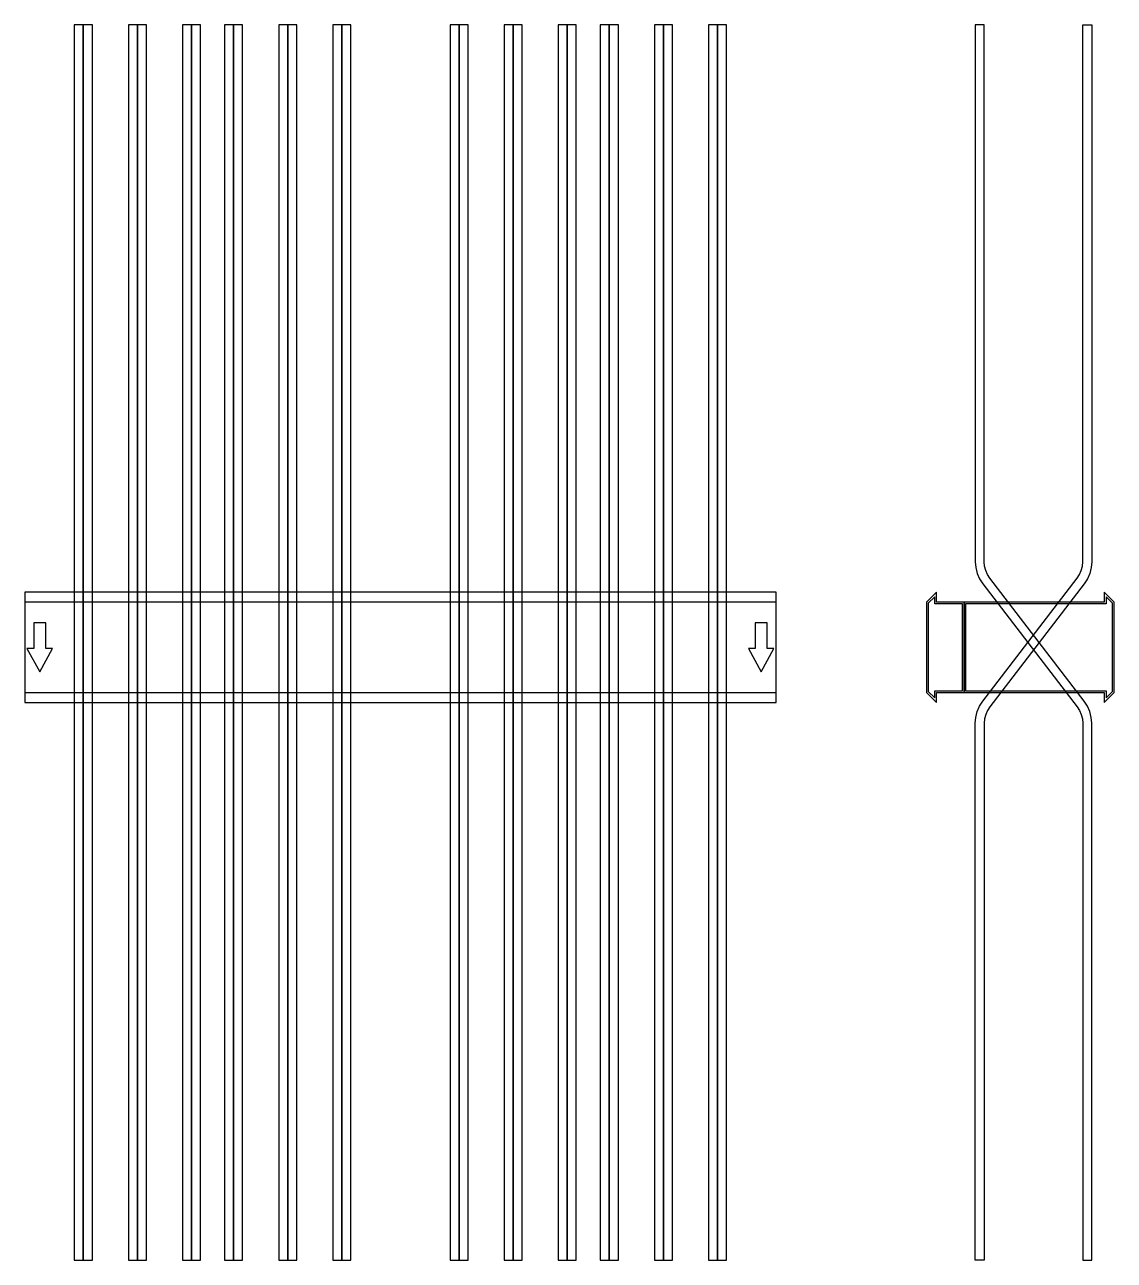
# Model space of a CAD drawing. Extents: x 0 to 1450, y -815 to 828.
import ezdxf

# ---------------------------------------------------------------- set-up
doc = ezdxf.new("R2010")
doc.units = 0
doc.layers.add('Halfen', color=7, linetype='CONTINUOUS')

msp = doc.modelspace()

# ---------------------------------------------------------------- linework, layer by layer
at = {"layer": 'Halfen', "color": 7}
for points in [[(78, -815.455), (78, 828.419), (66, 828.419), (66, -815.455)], [(90, -815.455), (90, 828.419), (78, 828.419), (78, -815.455)], [(150, -815.455), (150, 828.419), (138, 828.419), (138, -815.455)], [(162, -815.455), (162, 828.419), (150, 828.419), (150, -815.455)], [(222, -815.455), (222, 828.419), (210, 828.419), (210, -815.455)], [(234, -815.455), (234, 828.419), (222, 828.419), (222, -815.455)], [(278, -815.455), (278, 828.419), (266, 828.419), (266, -815.455)], [(290, -815.455), (290, 828.419), (278, 828.419), (278, -815.455)], [(350, -815.455), (350, 828.419), (338, 828.419), (338, -815.455)], [(362, -815.455), (362, 828.419), (350, 828.419), (350, -815.455)], [(422, -815.455), (422, 828.419), (410, 828.419), (410, -815.455)], [(434, -815.455), (434, 828.419), (422, 828.419), (422, -815.455)], [(578, -815.455), (578, 828.419), (566, 828.419), (566, -815.455)], [(590, -815.455), (590, 828.419), (578, 828.419), (578, -815.455)], [(650, -815.455), (650, 828.419), (638, 828.419), (638, -815.455)], [(662, -815.455), (662, 828.419), (650, 828.419), (650, -815.455)], [(722, -815.455), (722, 828.419), (710, 828.419), (710, -815.455)], [(734, -815.455), (734, 828.419), (722, 828.419), (722, -815.455)], [(778, -815.455), (778, 828.419), (766, 828.419), (766, -815.455)], [(790, -815.455), (790, 828.419), (778, 828.419), (778, -815.455)], [(850, -815.455), (850, 828.419), (838, 828.419), (838, -815.455)], [(862, -815.455), (862, 828.419), (850, 828.419), (850, -815.455)], [(922, -815.455), (922, 828.419), (910, 828.419), (910, -815.455)], [(934, -815.455), (934, 828.419), (922, 828.419), (922, -815.455)], [(1420, -815.455), (1420, -100.956), (1419.359, -93.137), (1417.453, -85.527), (1414.332, -78.329), (1410.081, -71.735), (1284.439, 92.004), (1281.251, 96.949), (1278.911, 102.348), (1277.481, 108.055), (1277, 113.919), (1277, 167.419), (1277, 828.419), (1265, 828.419), (1265, 167.419), (1265, 113.919), (1265.641, 106.101), (1267.547, 98.49), (1270.668, 91.292), (1274.919, 84.699), (1400.561, -79.04), (1403.749, -83.986), (1406.089, -89.384), (1407.519, -95.092), (1408, -100.956), (1408, -815.455)], [(1265, -815.455), (1265, -100.956), (1265.641, -93.137), (1267.547, -85.527), (1270.668, -78.329), (1274.919, -71.735), (1400.561, 92.004), (1403.749, 96.949), (1406.089, 102.348), (1407.519, 108.055), (1408, 113.919), (1408, 167.419), (1408, 828.419), (1420, 828.419), (1420, 167.419), (1420, 113.919), (1419.359, 106.101), (1417.453, 98.49), (1414.332, 91.292), (1410.081, 84.699), (1284.439, -79.04), (1281.251, -83.986), (1278.911, -89.384), (1277.481, -95.092), (1277, -100.956), (1277, -815.455)], [(0, -73.5), (1000, -73.5), (1000, 73.5), (0, 73.5)], [(1250, -60), (1250, 60), (1213.5, 60), (1213.5, 73.5), (1200, 60), (1200, -60), (1213.5, -73.5), (1213.5, -60)], [(1248, -58), (1248, 58), (1211, 58), (1211, 67.25), (1202.5, 58.75), (1202.5, -58.75), (1211, -67.25), (1211, -58)], [(1450, -60), (1450, 60), (1436.5, 73.5), (1436.5, 60), (1250, 60), (1250, -60), (1436.5, -60), (1436.5, -73.5)], [(1447.5, -58.75), (1447.5, 58.75), (1439, 67.25), (1439, 58), (1252, 58), (1252, -58), (1439, -58), (1439, -67.25)], [(0, -60), (1000, -60), (1000, 60), (0, 60)], [(20, -32.5), (37, -1.5), (28, -1.5), (28, 32.5), (12, 32.5), (12, -1.5), (3, -1.5)], [(980, -32.5), (997, -1.5), (988, -1.5), (988, 32.5), (972, 32.5), (972, -1.5), (963, -1.5)]]:
    msp.add_lwpolyline(points, close=True, dxfattribs=at)

doc.saveas('drawing.dxf')
